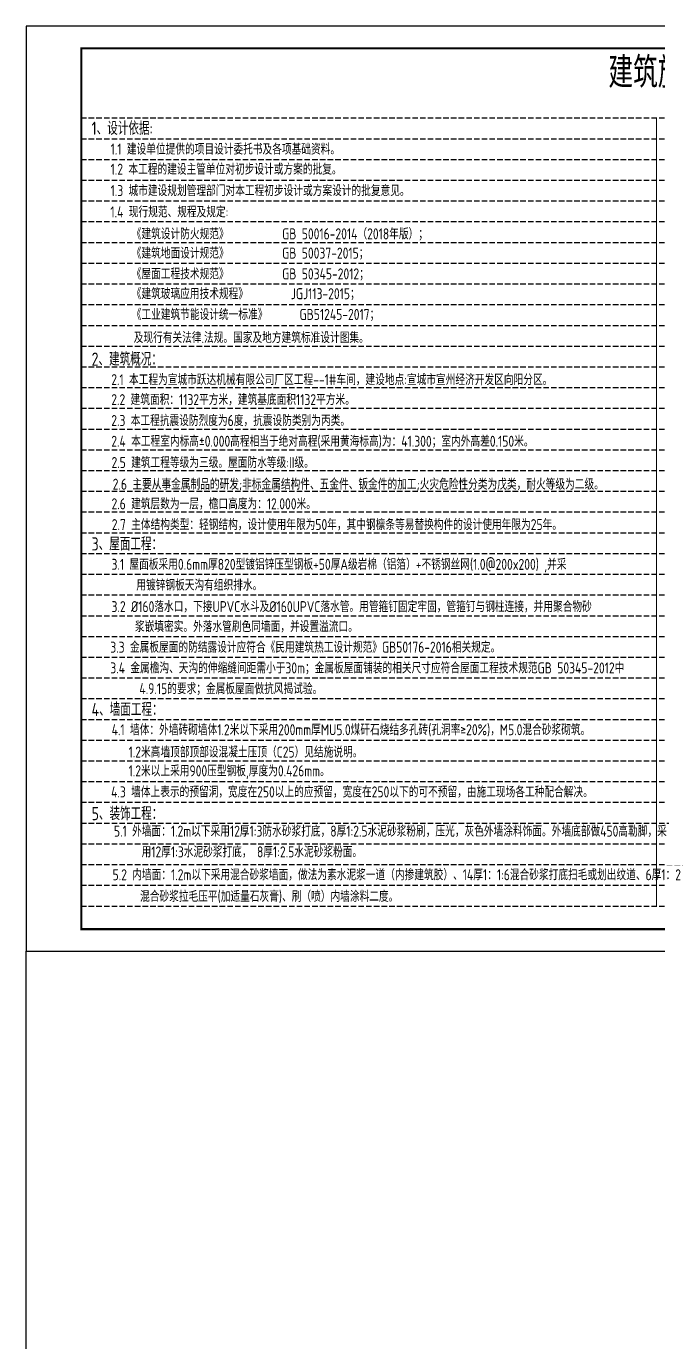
# Model space of a CAD drawing. Extents: x 185245 to 2288779, y -19957 to 815000.
# Drawn here: x 1962998 to 1991663, y 674625 to 734352 of the extents above; entities that cross this region are included whole.
import ezdxf
from ezdxf.enums import TextEntityAlignment as Align

# ---------------------------------------------------------------- set-up
doc = ezdxf.new("R2010")
doc.units = 0
doc.header["$LTSCALE"] = 1000
doc.header["$MEASUREMENT"] = 0
doc.linetypes.add('DASH', pattern=[0.35, 0.25, -0.1])
for name, color, linetype in [('3T_BAR', 7, 'Continuous'), ('DOTE', 1, 'Continuous'), ('PUB_TITLE', 4, 'Continuous')]:
    doc.layers.add(name, color=color, linetype=linetype)
doc.styles.add('_HZTXT', font='tssdeng.shx', dxfattribs={"width": 0.7, "bigfont": 'hztxt.shx'})

msp = doc.modelspace()

# ---------------------------------------------------------------- linework, layer by layer
at = {"layer": '3T_BAR', "const_width": 50, "elevation": 0}
msp.add_lwpolyline([(1991606.1, 694408.1), (1991606.1, 730189.9)], dxfattribs=at)
at = {"layer": 'DOTE', "color": 251, "linetype": 'DASH'}
for p, q in [((1965476.2, 730189.9, 0), (2030598, 730189.9, 0)), ((1965476.2, 729248.3, 0), (2030598, 729248.3, 0)), ((1965476.2, 728306.7, 0), (2030598, 728306.7, 0)), ((1965476.2, 727365, 0), (2030598, 727365, 0)), ((1965476.2, 726423.4, 0), (2030598, 726423.4, 0)), ((1965476.2, 725481.8, 0), (2030598, 725481.8, 0)), ((1965476.2, 724540.2, 0), (2030598, 724540.2, 0)), ((1965476.2, 723598.5, 0), (2030598, 723598.5, 0)), ((1965476.2, 722656.9, 0), (2030598, 722656.9, 0)), ((1965476.2, 721715.3, 0), (2030598, 721715.3, 0)), ((1965476.2, 720773.6, 0), (2030598, 720773.6, 0)), ((1965476.2, 719832, 0), (2030598, 719832, 0)), ((1965476.2, 718890.4, 0), (2030598, 718890.4, 0)), ((1965476.2, 717948.8, 0), (2030598, 717948.8, 0)), ((1965476.2, 717007.1, 0), (2030598, 717007.1, 0)), ((1965476.2, 716065.5, 0), (2030598, 716065.5, 0)), ((1965476.2, 715123.9, 0), (2030598, 715123.9, 0)), ((1965476.2, 714182.3, 0), (2030598, 714182.3, 0)), ((1965476.2, 713240.6, 0), (2030598, 713240.6, 0)), ((1965476.2, 712299, 0), (2030598, 712299, 0)), ((1965476.2, 711357.4, 0), (2030598, 711357.4, 0)), ((1965476.2, 710415.8, 0), (2030598, 710415.8, 0)), ((1965476.2, 709474.1, 0), (2030598, 709474.1, 0)), ((1965476.2, 708532.5, 0), (2030598, 708532.5, 0)), ((1965476.2, 707590.9, 0), (2030598, 707590.9, 0)), ((1965476.2, 706649.2, 0), (2030598, 706649.2, 0)), ((1965476.2, 705707.6, 0), (2030598, 705707.6, 0)), ((1965476.2, 704766, 0), (2030598, 704766, 0)), ((1965476.2, 703824.4, 0), (2030598, 703824.4, 0)), ((1965476.2, 702882.7, 0), (2030598, 702882.7, 0)), ((1965476.2, 701941.1, 0), (2030598, 701941.1, 0)), ((1965476.2, 700999.5, 0), (2030598, 700999.5, 0)), ((1965476.2, 700057.9, 0), (2030598, 700057.9, 0)), ((1965476.2, 699116.2, 0), (2030598, 699116.2, 0)), ((1965476.2, 698174.6, 0), (2030598, 698174.6, 0)), ((1965476.2, 697233, 0), (2030598, 697233, 0)), ((1965476.2, 696291.4, 0), (2030598, 696291.4, 0)), ((1965476.2, 695349.7, 0), (2030598, 695349.7, 0)), ((1965476.2, 694408.1, 0), (2030598, 694408.1, 0))]:
    msp.add_line(p, q, dxfattribs=at)
at = {"layer": 'PUB_TITLE', "elevation": 0}
for points in [[(1962998, 692352.3), (2037298, 692352.3), (2037298, 734352.3), (1962998, 734352.3)], [(1962998, 692352.3), (2003577.5, 692352.3), (2003577.5, 660962.7), (1962998, 660962.7)]]:
    msp.add_lwpolyline(points, close=True, dxfattribs=at)
at = {"layer": 'PUB_TITLE', "const_width": 100, "elevation": 0}
msp.add_lwpolyline([(1965498, 693352.3), (2036298, 693352.3), (2036298, 733352.3), (1965498, 733352.3)], close=True, dxfattribs=at)

# ---------------------------------------------------------------- texts
at = {"style": '_HZTXT', "width": 0.8}
msp.add_text('建筑施工图设计说明', height=1400, dxfattribs=at).set_placement((1994466.4, 731135.1, 0), align=Align.BOTTOM_CENTER)
for s, height, p in [('1、设计依据:', 600, (1965961.1, 729421.6, 0)), ('1.1 建设单位提供的项目设计委托书及各项基础资料。', 500, (1966825.6, 728525, 0)), ('1.2 本工程的建设主管单位对初步设计或方案的批复。', 500, (1966825.6, 727613.7, 0)), ('1.3 城市建设规划管理部门对本工程初步设计或方案设计的批复意见。', 500, (1966825.6, 726641.4, 0)), ('1.4 现行规范、规程及规定:', 500, (1966815.7, 725674.6, 0)), ('《建筑设计防火规范》          GB 50016-2014（2018年版）；', 500, (1967784.3, 724678.2, 0)), ('《建筑地面设计规范》          GB 50037-2015；', 500, (1967784.3, 723803.6, 0)), ('《屋面工程技术规范》          GB 50345-2012；', 500, (1967784.3, 722861.1, 0)), ('《建筑玻璃应用技术规程》        JGJ113-2015；', 500, (1967784.3, 721960.5, 0)), ('《工业建筑节能设计统一标准》      GB51245-2017；', 500, (1967784.3, 721018.8, 0)), ('及现行有关法律.法规。国家及地方建筑标准设计图集。', 500, (1967873.4, 719968.5, 0)), ('2、建筑概况：', 600, (1965961.1, 718940.1, 0)), ('2.3 本工程抗震设防烈度为6度，抗震设防类别为丙类。', 500, (1966855.1, 716202.3, 0)), ('2.7 主体结构类型：轻钢结构，设计使用年限为50年，其中钢檩条等易替换构件的设计使用年限为25年。', 500, (1966877.5, 711476.8, 0)), ('3、屋面工程：', 600, (1965961.1, 710549.5, 0)), ('3.1 屋面板采用0.6mm厚820型镀铝锌压型钢板+50厚A级岩棉（铝箔）+不锈钢丝网(1.0@200x200) ,并采', 500, (1966866.3, 709672.5, 0)), ('用镀锌钢板天沟有组织排水。', 500, (1967992.1, 708730.9, 0)), ('3.2 %%C160落水口，下接UPVC水斗及%%C160UPVC落水管。用管箍钉固定牢固，管箍钉与钢柱连接，并用聚合物砂', 500, (1966866.3, 707751, 0)), ('浆嵌填密实。外落水管刷色同墙面，并设置溢流口。', 500, (1967929.8, 706846, 0)), ('3.3 金属板屋面的防结露设计应符合《民用建筑热工设计规范》GB50176-2016相关规定。 ', 500, (1966811.1, 705909.6, 0)), ('3.4 金属檐沟、天沟的伸缩缝间距需小于30m；金属板屋面铺装的相关尺寸应符合屋面工程技术规范GB 50345-2012中', 500, (1966811.1, 704968, 0)), ('4.9.15的要求；金属板屋面做抗风揭试验。 ', 500, (1968131.8, 704026.4, 0)), ('4、墙面工程：', 600, (1965961.1, 703032.7, 0)), ('1.2米高墙顶部顶部设混凝土压顶（C25）见结施说明。', 500, (1967642.4, 701148.8, 0)), ('1.2米以上采用900压型钢板,厚度为0.426mm。', 500, (1967642.4, 700295.1, 0)), ('4.3 墙体上表示的预留洞，宽度在250以上的应预留，宽度在250以下的可不预留，由施工现场各工种配合解决。', 500, (1966848.5, 699339.2, 0)), ('5、装饰工程：', 600, (1965961.1, 698304.7, 0)), ('5.2 内墙面：1.2m以下采用混合砂浆墙面，做法为素水泥浆一道（内掺建筑胶）、14厚1：1:6混合砂浆打底扫毛或划出纹道、6厚1：2', 500, (1966915.8, 695577, 0)), ('混合砂浆拉毛压平(加适量石灰膏)、刷（喷）内墙涂料二度。', 500, (1968162.8, 694594.6, 0))]:
    msp.add_text(s, height=height, dxfattribs=at).set_placement(p)
at = {"color": 1, "style": '_HZTXT', "width": 0.8}
for s, p in [('2.1 本工程为宣城市跃达机械有限公司厂区工程--1#车间，建设地点:宣城市宣州经济开发区向阳分区。', (1966855.1, 718058, 0)), ('2.2 建筑面积：1132平方米，建筑基底面积1132平方米。', (1966855.1, 717150.8, 0)), ('2.4 本工程室内标高%%P0.000高程相当于绝对高程(采用黄海标高)为：41.300；室内外高差0.150米。', (1966855.1, 715260.6, 0)), ('2.6 主要从事金属制品的研发;非标金属结构件、五金件、钣金件的加工;火灾危险性分类为戊类，耐火等级为二级。', (1966920.7, 713311.5, 0)), ('2.6 建筑层数为一层，檐口高度为：12.000米。', (1966865.7, 712419.9, 0)), ('4.1 墙体：外墙砖砌墙体1.2米以下采用200mm厚MU5.0煤矸石烧结多孔砖(孔洞率≥20%%%)，M5.0混合砂浆砌筑。', (1966873.4, 702162.2, 0))]:
    msp.add_text(s, height=500, dxfattribs=at).set_placement(p)
at = {"color": 2, "style": '_HZTXT', "width": 0.8}
for s, p in [('2.5 建筑工程等级为三级。屋面防水等级:II级。', (1966865.7, 714295.1, 0)), ('5.1 外墙面：1.2m以下采用12厚1:3防水砂浆打底，8厚1:2.5水泥砂浆粉刷，压光，灰色外墙涂料饰面。外墙底部做450高勒脚，采', (1966976.1, 697556.6, 0)), ('用12厚1:3水泥砂浆打底， 8厚1:2.5水泥砂浆粉面。', (1968231.9, 696614.9, 0))]:
    msp.add_text(s, height=500, dxfattribs=at).set_placement(p)

doc.saveas('drawing.dxf')
